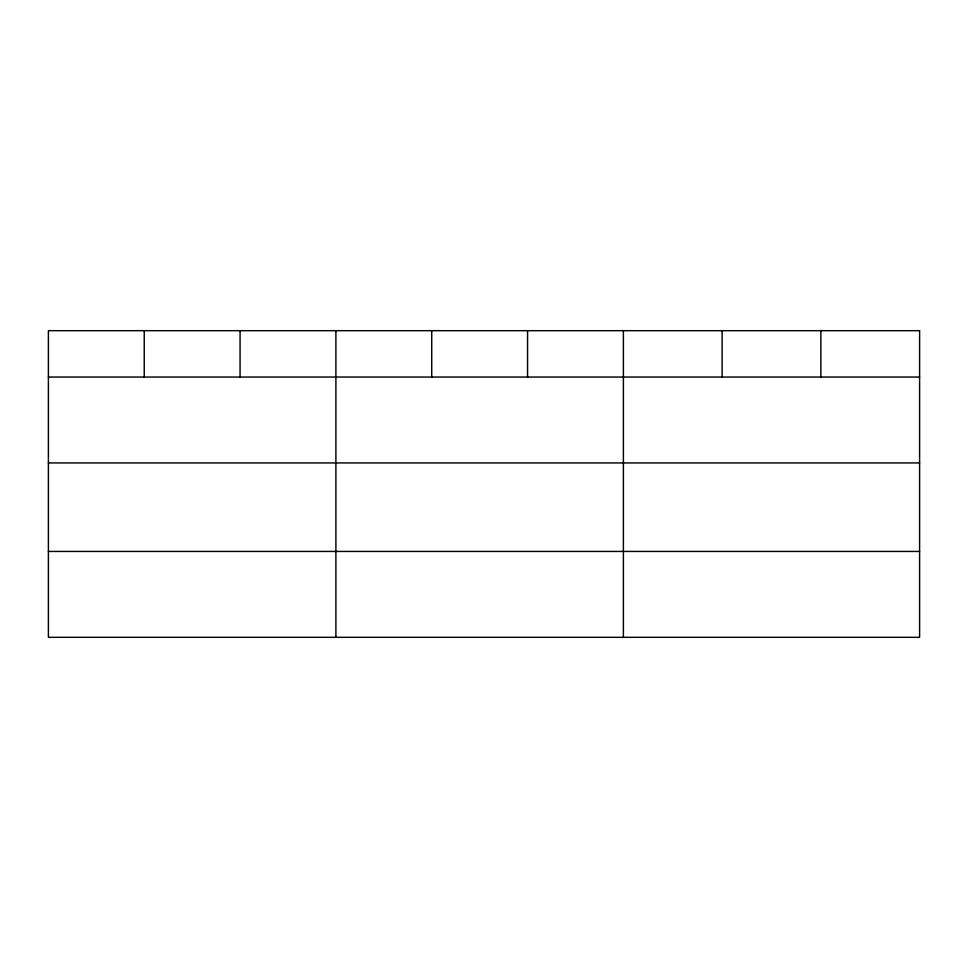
<?xml version="1.0" encoding="UTF-8"?>
<svg xmlns="http://www.w3.org/2000/svg" width="968" height="968" viewBox="0 0 968 968"><rect width="100%" height="100%" fill="white"/><g stroke="black" fill="none" stroke-linecap="round" stroke-linejoin="round"><path stroke-width="1.45" d="M48.4 377.048L919.6 377.048M48.4 462.934L919.6 462.934M48.4 551.433L919.6 551.433M820.864 330.681L820.864 377.048M722.128 330.681L722.128 377.048M623.392 330.681L623.392 637.319M527.56 330.681L527.56 377.048M431.728 330.681L431.728 377.048M335.896 330.681L335.896 637.319M240.064 330.681L240.064 377.048M144.232 330.681L144.232 377.048M919.6 330.681L48.4 330.681L48.4 637.319L919.6 637.319L919.6 330.681"/></g></svg>
